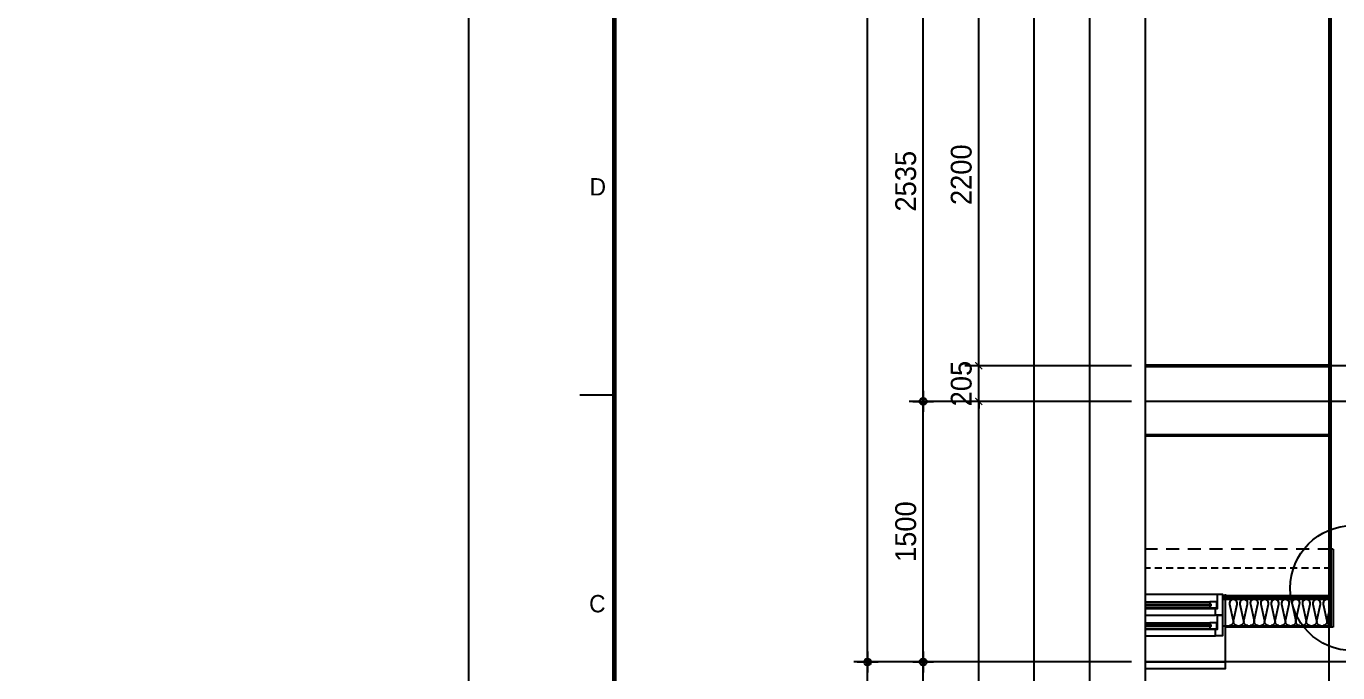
# Model space of a CAD drawing. Header units: millimetres. Extents: x -24416 to 92204, y -190080 to 23760.
# Drawn here: x 47606 to 55160, y -42038 to -38316 of the extents above; entities that cross this region are included whole.
import ezdxf
from ezdxf.enums import TextEntityAlignment as Align
from ezdxf.xclip import XClip

# ---------------------------------------------------------------- set-up
doc = ezdxf.new("R2010")
doc.units = ezdxf.units.MM
doc.header["$LTSCALE"] = 50
doc.header["$XCLIPFRAME"] = 0
for name, pattern in [('AUDIT_D_220706163347-0', [0]), ('CEN', [62, 60, -1, 0, -1]), ('H', [1.3, 0.8, -0.5]), ('HID', [2.5, 1.5, -1]), ('HIDDEN', [2, 1, -1])]:
    doc.linetypes.add(name, pattern=pattern)
doc.layers.get('defpoints').update_dxf_attribs({"color": 139})
for name, color, linetype in [('AA-BORD-FORM', 7, 'Continuous'), ('AA-BORD-TEXT', 3, 'Continuous'), ('AA-XXXX-DIMS', 7, 'Continuous'), ('ARDM', 7, 'Continuous'), ('CEN_CON', 1, 'CEN'), ('CEN_WALL', 12, 'CEN'), ('CONC', 2, 'Continuous'), ('dan1', 7, 'HID'), ('DIM', 7, 'AUDIT_D_220706163347-0'), ('ELE3_CON', 7, 'Continuous'), ('INS', 252, 'Continuous'), ('WAL_DRY', 7, 'Continuous'), ('WIN', 4, 'Continuous'), ('X - 단위세대$0$ETC', 6, 'Continuous'), ('커튼박스', 6, 'Continuous'), ('확장', 8, 'HIDDEN')]:
    doc.layers.add(name, color=color, linetype=linetype)
doc.layers.add('Defpoint', color=135, linetype='Continuous', plot=False)
doc.layers.add('MC', color=135, linetype='Continuous', plot=False)
doc.styles.add('HAUD01', font='Dotum.ttf')
doc.styles.add('맑은고딕', font='malgun.ttf', dxfattribs={"width": 0.9})
doc.dimstyles.new('DIM_40', dxfattribs={"dimscale": 40, "dimtxt": 3, "dimasz": 1, "dimexe": 2, "dimexo": 2, "dimgap": 1, "dimtad": 1, "dimdec": 0, "dimzin": 0, "dimdsep": 46, "dimtxsty": '맑은고딕', "dimblk1": 'DIMDOT', "dimblk2": 'DIMDOT', "dimsah": 1, "dimcen": 0.09, "dimdle": 2, "dimclrd": 7, "dimclre": 7, "dimclrt": 3, "dimadec": 0, "dimazin": 0, "dimtfac": 1, "dimtdec": 0, "dimtix": 1, "dimtmove": 2, "dimatfit": 3, "dimldrblk": 'DIMDOT', "dimfxl": 2, "dimtolj": 1, "dimtzin": 0, "dimarcsym": 0})
doc.dimstyles.new('MCDIM_40', dxfattribs={"dimscale": 40, "dimtxt": 3, "dimasz": 1, "dimexe": 2, "dimexo": 2, "dimgap": 1, "dimtad": 1, "dimdec": 0, "dimzin": 0, "dimdsep": 46, "dimtxsty": '맑은고딕', "dimblk1": 'ARCHTICK', "dimblk2": 'ARCHTICK', "dimsah": 1, "dimcen": 0.09, "dimdle": 2, "dimclrd": 7, "dimclre": 7, "dimclrt": 3, "dimadec": 0, "dimazin": 0, "dimtfac": 1, "dimtdec": 0, "dimtix": 1, "dimtmove": 2, "dimatfit": 3, "dimldrblk": 'ARCHTICK', "dimfxl": 1, "dimtolj": 1, "dimtzin": 0, "dimarcsym": 0})

# ---------------------------------------------------------------- blocks, each defined once
blk = doc.blocks.new('WIN_이중창_1800')
at = {"layer": 'Defpoint'}
for p, q in [((-15, 240), (-15, 0)), ((1785, 240), (1785, 0))]:
    blk.add_line(p, q, dxfattribs=at)
at = {"layer": 'WIN'}
blk.add_line((885, -100), (885, 340), dxfattribs=at)
at = {"layer": 'WIN', "color": 8}
for p, q in [((1742, 240), (28, 240)), ((1697, 237), (905, 237)), ((1730, 158), (40, 158)), ((865, 196), (73, 196)), ((865, 161), (73, 161)), ((1697, 202), (905, 202)), ((1730, 120), (40, 120)), ((865, 76), (73, 76)), ((1697, 117), (905, 117)), ((1697, 82), (905, 82)), ((1730, 38), (40, 38)), ((1730, 0), (40, 0)), ((865, 41), (73, 41))]:
    blk.add_line(p, q, dxfattribs=at)
at = {"layer": 'WIN'}
for points in [[(40, 158), (28, 158), (28, 240), (0, 240), (0, 120), (40, 120), (40, 158)], [(905, 216.5), (905, 202), (865, 202), (865, 237), (905, 237), (905, 222.5)], [(1697, 216.5), (1697, 202), (1737, 202), (1737, 237), (1697, 237), (1697, 222.5)], [(1730, 158), (1742, 158), (1742, 240), (1770, 240), (1770, 120), (1730, 120), (1730, 158)], [(73, 175.5), (73, 161), (33, 161), (33, 196), (73, 196), (73, 181.5)], [(872, 181.5), (872, 175.5), (66, 175.5), (66, 181.5), (872, 181.5)], [(865, 175.5), (865, 161), (905, 161), (905, 196), (865, 196), (865, 181.5)], [(1704, 222.5), (1704, 216.5), (898, 216.5), (898, 222.5), (1704, 222.5)], [(40, 38), (28, 38), (28, 120), (0, 120), (0, 0), (40, 0), (40, 38)], [(73, 55.5), (73, 41), (33, 41), (33, 76), (73, 76), (73, 61.5)], [(905, 96.5), (905, 82), (865, 82), (865, 117), (905, 117), (905, 102.5)], [(865, 55.5), (865, 41), (905, 41), (905, 76), (865, 76), (865, 61.5)], [(1704, 102.5), (1704, 96.5), (898, 96.5), (898, 102.5), (1704, 102.5)], [(1697, 96.5), (1697, 82), (1737, 82), (1737, 117), (1697, 117), (1697, 102.5)], [(1730, 38), (1742, 38), (1742, 120), (1770, 120), (1770, 0), (1730, 0), (1730, 38)], [(872, 61.5), (872, 55.5), (66, 55.5), (66, 61.5), (872, 61.5)]]:
    blk.add_lwpolyline(points, dxfattribs=at)
blk = doc.blocks.new('insul1')
blk.add_lwpolyline([(0, 0, 0.480617), (0.146, 0.183), (0.004, 0.817, -1.249969), (0.296, 0.817), (0.154, 0.183, 0.480617), (0.3, 0, 0.480617)], format="xyb")
blk = doc.blocks.new('U-84A(확장)1')
at = {"layer": 'CEN_CON'}
blk.add_line((0, 0), (15195, 0), dxfattribs=at)
at = {"layer": 'CEN_WALL'}
blk.add_line((0, 1500), (10995, 1500), dxfattribs=at)
at = {"layer": 'CONC'}
for p, q in [((125, 650), (125, 3915)), ((112, 650), (112, 200)), ((112, 650), (125, 650)), ((112, 200), (735, 200)), ((735, 200), (735, 0)), ((0, 0), (735, 0))]:
    blk.add_line(p, q, dxfattribs=at)
at = {"layer": 'dan1'}
blk.add_lwpolyline([(125, 650), (10375, 650), (10375, 2140), (10685, 2140)], dxfattribs=at)
at = {"layer": 'ELE3_CON'}
blk.add_line((2535, 0), (735, 0), dxfattribs=at)
at = {"layer": 'INS'}
for p, q in [((125, 200), (125, 650)), ((125, 360), (750, 360)), ((125, 205), (750, 205))]:
    blk.add_line(p, q, dxfattribs=at)
at = {"layer": 'MC'}
for p, q in [((135, -300), (135, 4265)), ((0, 1705), (10995, 1705))]:
    blk.add_line(p, q, dxfattribs=at)
at = {"layer": 'WAL_DRY'}
for p, q in [((125, 380), (750, 380)), ((125, 370), (750, 370))]:
    blk.add_line(p, q, dxfattribs=at)
at = {"layer": 'X - 단위세대$0$ETC'}
blk.add_lwpolyline([(2535, -40), (2535, 0), (735, 0), (735, -40), (2535, -40)], dxfattribs=at)
at = {"layer": '커튼박스', "linetype": 'H'}
blk.add_line((125, 540), (3145, 540), dxfattribs=at)
at = {"layer": '확장', "ltscale": 0.5, "const_width": 20, "flags": 128}
for points in [[(10685, 1705), (125, 1705)], [(10685, 1305), (125, 1305)]]:
    blk.add_lwpolyline(points, dxfattribs=at)
at = {"layer": 'INS', "xscale": 150.0000000000001, "yscale": 150.0000000000001, "zscale": 150.0000000000001, "row_count": 1, "column_count": 10, "row_spacing": 1.577721810442024e-30, "column_spacing": 60.00000000000003}
blk.add_blockref('insul1', (125, 210), dxfattribs=at)
at = {"layer": 'WIN'}
blk.add_blockref('WIN_이중창_1800', (750, 150), dxfattribs=at)
blk = doc.blocks.new('XR-FORM 청주월명')
at = {"layer": 'AA-BORD-FORM', "color": 2}
blk.add_line((21, 177), (16, 177), dxfattribs=at)
at = {"layer": 'AA-BORD-FORM', "color": 1}
blk.add_lwpolyline([(0, 0), (841, 0), (841, 594), (0, 594)], close=True, dxfattribs=at)
at = {"layer": 'AA-BORD-FORM', "color": 2, "const_width": 0.682}
blk.add_lwpolyline([(21, 17), (21, 577), (821, 577), (821, 17)], close=True, dxfattribs=at)
at = {"layer": 'AA-BORD-TEXT', "color": 7, "style": 'HAUD01'}
for s, p in [('D', (18.61, 207)), ('C', (18.54, 147))]:
    blk.add_text(s, height=2.5, dxfattribs=at).set_placement(p, align=Align.MIDDLE_CENTER)
blk = doc.blocks.new('DIMDOT')
at = {"layer": 'AA-XXXX-DIMS'}
for p, q in [((-1.5, 0), (1.5, 0)), ((0, -1.5), (0, 1.5))]:
    blk.add_line(p, q, dxfattribs=at)
for radius in [0.5, 0.25]:
    blk.add_circle((0, 0), radius, dxfattribs=at)
blk = doc.blocks.new('*D553')
at = {"layer": 'defpoints', "color": 0, "transparency": 16777216}
for p in [(5385.2, -55400.4), (6985.2, -55400.4), (6985.2, -65735.4)]:
    blk.add_point(p, dxfattribs=at)
at = {"layer": 'DIM', "color": 7, "lineweight": -2, "transparency": 16777216}
for p, q in [((6905.2, -55400.4), (5305.2, -55400.4)), ((5385.2, -65695.4), (5385.2, -55440.4)), ((6905.2, -65735.4), (5305.2, -65735.4))]:
    blk.add_line(p, q, dxfattribs=at)
at = {"layer": 'DIM', "color": 7, "lineweight": -2, "transparency": 16777216, "xscale": 40, "yscale": 40, "zscale": 40}
for p, rotation in [((5385.2, -55400.4), 90), ((5385.2, -65735.4), 270)]:
    blk.add_blockref('DIMDOT', p, dxfattribs=dict(at, rotation=rotation))
at = {"layer": 'DIM', "color": 3, "transparency": 16777216, "insert": (5285.1, -60567.9), "char_height": 120, "attachment_point": 5, "rotation": 90, "style": 'HAUD01'}
blk.add_mtext('\\A1;10335', dxfattribs=at)
blk = doc.blocks.new('*D554')
at = {"layer": 'defpoints', "color": 0, "transparency": 16777216}
for p in [(5705.2, -64235.4), (6985.2, -64235.4), (6985.2, -65735.4)]:
    blk.add_point(p, dxfattribs=at)
at = {"layer": 'DIM', "color": 7, "lineweight": -2, "transparency": 16777216}
for p, q in [((6905.2, -64235.4), (5625.2, -64235.4)), ((5705.2, -65695.4), (5705.2, -64275.4)), ((6905.2, -65735.4), (5625.2, -65735.4))]:
    blk.add_line(p, q, dxfattribs=at)
at = {"layer": 'DIM', "color": 7, "lineweight": -2, "transparency": 16777216, "xscale": 40, "yscale": 40, "zscale": 40}
for p, rotation in [((5705.2, -64235.4), 90), ((5705.2, -65735.4), 270)]:
    blk.add_blockref('DIMDOT', p, dxfattribs=dict(at, rotation=rotation))
at = {"layer": 'DIM', "color": 3, "transparency": 16777216, "insert": (5605.1, -64985.4), "char_height": 120, "attachment_point": 5, "rotation": 90, "style": 'HAUD01'}
blk.add_mtext('\\A1;1500', dxfattribs=at)
blk = doc.blocks.new('*D555')
at = {"layer": 'defpoints', "color": 0, "transparency": 16777216}
for p in [(5705.2, -61700.4), (6985.2, -61700.4), (6985.2, -64235.4)]:
    blk.add_point(p, dxfattribs=at)
at = {"layer": 'DIM', "color": 7, "lineweight": -2, "transparency": 16777216}
for p, q in [((6905.2, -61700.4), (5625.2, -61700.4)), ((5705.2, -64195.4), (5705.2, -61740.4)), ((6905.2, -64235.4), (5625.2, -64235.4))]:
    blk.add_line(p, q, dxfattribs=at)
at = {"layer": 'DIM', "color": 7, "lineweight": -2, "transparency": 16777216, "xscale": 40, "yscale": 40, "zscale": 40}
for p, rotation in [((5705.2, -61700.4), 90), ((5705.2, -64235.4), 270)]:
    blk.add_blockref('DIMDOT', p, dxfattribs=dict(at, rotation=rotation))
at = {"layer": 'DIM', "color": 3, "transparency": 16777216, "insert": (5605.1, -62967.9), "char_height": 120, "attachment_point": 5, "rotation": 90, "style": 'HAUD01'}
blk.add_mtext('\\A1;2535', dxfattribs=at)
blk = doc.blocks.new('_ArchTick')
at = {"color": 0, "linetype": 'ByBlock', "const_width": 0.15}
blk.add_lwpolyline([(-0.5, -0.5), (0.5, 0.5)], dxfattribs=at)
blk = doc.blocks.new('*D559')
at = {"layer": 'defpoints', "color": 0, "transparency": 16777216}
for p in [(6025.2, -64030.4), (6985.2, -64030.4), (6985.2, -64235.4)]:
    blk.add_point(p, dxfattribs=at)
at = {"layer": 'DIM', "color": 7, "lineweight": -2, "transparency": 16777216}
for p, q in [((6905.2, -64030.4), (5945.2, -64030.4)), ((6025.2, -64030.4), (6025.2, -63990.4)), ((6025.2, -64235.4), (6025.2, -64030.4)), ((6905.2, -64235.4), (5945.2, -64235.4)), ((6025.2, -64235.4), (6025.2, -64275.4))]:
    blk.add_line(p, q, dxfattribs=at)
at = {"layer": 'DIM', "color": 7, "lineweight": -2, "transparency": 16777216, "xscale": 40, "yscale": 40, "zscale": 40}
for p, rotation in [((6025.2, -64030.4), 270), ((6025.2, -64235.4), 90)]:
    blk.add_blockref('_ArchTick', p, dxfattribs=dict(at, rotation=rotation))
at = {"layer": 'DIM', "color": 3, "transparency": 16777216, "insert": (5925.1, -64132.9), "char_height": 120, "attachment_point": 5, "rotation": 90, "style": 'HAUD01'}
blk.add_mtext('\\A1;205', dxfattribs=at)
blk = doc.blocks.new('*D560')
at = {"layer": 'defpoints', "color": 0, "transparency": 16777216}
for p in [(6025.2, -61830.4), (6985.2, -61830.4), (6985.2, -64030.4)]:
    blk.add_point(p, dxfattribs=at)
at = {"layer": 'DIM', "color": 7, "lineweight": -2, "transparency": 16777216}
for p, q in [((6025.2, -64110.4), (6025.2, -61750.4)), ((6905.2, -61830.4), (5945.2, -61830.4)), ((6905.2, -64030.4), (5945.2, -64030.4))]:
    blk.add_line(p, q, dxfattribs=at)
at = {"layer": 'DIM', "color": 7, "lineweight": -2, "transparency": 16777216, "xscale": 40, "yscale": 40, "zscale": 40}
for p, rotation in [((6025.2, -61830.4), 90), ((6025.2, -64030.4), 270)]:
    blk.add_blockref('_ArchTick', p, dxfattribs=dict(at, rotation=rotation))
at = {"layer": 'DIM', "color": 3, "transparency": 16777216, "insert": (5925.1, -62930.4), "char_height": 120, "attachment_point": 5, "rotation": 90, "style": 'HAUD01'}
blk.add_mtext('\\A1;2200', dxfattribs=at)
blk = doc.blocks.new('A$C45F312F6')
at = {"layer": 'ARDM', "color": 3}
blk.add_circle((55246.5, -65310.4), 360, dxfattribs=at)
blk = doc.blocks.new('DIM-1108')
at = {"layer": 'DIM'}
for base, p1, p2, dimstyle, override, picture, middle in [((5385.2, -55400.4), (6985.2, -65735.4), (6985.2, -55400.4), 'DIM_40', {"dimscale": 40, "dimtxsty": 'HAUD01'}, '*D553', (5285.1, -60567.9)), ((5705.2, -61700.4), (6985.2, -64235.4), (6985.2, -61700.4), 'DIM_40', {"dimscale": 40, "dimtxsty": 'HAUD01'}, '*D555', (5605.1, -62967.9)), ((6025.2, -61830.4), (6985.2, -64030.4), (6985.2, -61830.4), 'MCDIM_40', {"dimtxsty": 'HAUD01'}, '*D560', (5925.1, -62930.4)), ((6025.2, -64030.4), (6985.2, -64235.4), (6985.2, -64030.4), 'MCDIM_40', {"dimtxsty": 'HAUD01'}, '*D559', (5925.1, -64132.9)), ((5705.2, -64235.4), (6985.2, -65735.4), (6985.2, -64235.4), 'DIM_40', {"dimscale": 40, "dimtxsty": 'HAUD01'}, '*D554', (5605.1, -64985.4))]:
    dim = blk.add_linear_dim(base=base, p1=p1, p2=p2, angle=90, dimstyle=dimstyle, override=override, dxfattribs=at)
    dim.commit()
    dim.dimension.update_dxf_attribs({"geometry": picture, "text_midpoint": middle})

msp = doc.modelspace()

# ---------------------------------------------------------------- linework, layer by layer
at = {"layer": 'defpoints'}
for points in [[(72081.5, -43875.4), (52452.3, -43875.4), (52452.3, -26950.4), (72081.5, -26950.4)], [(71761.5, -43555.4), (52772.3, -43555.4), (52772.3, -27270.4), (71761.5, -27270.4)], [(71441.5, -43235.4), (53092.3, -43235.4), (53092.3, -27590.4), (71441.5, -27590.4)], [(71121.5, -42915.4), (53412.3, -42915.4), (53412.3, -27910.4), (71121.5, -27910.4)], [(70801.5, -42595.4), (53732.3, -42595.4), (53732.3, -28230.4), (70801.5, -28230.4)], [(70481.5, -42275.4), (54052.3, -42275.4), (54052.3, -28550.4), (70481.5, -28550.4)]]:
    msp.add_lwpolyline(points, close=True, dxfattribs=at)

# ---------------------------------------------------------------- block references
for name, p in [('DIM-1108', (47067.2, 23760)), ('A$C45F312F6', (0, 23760))]:
    msp.add_blockref(name, p)
at = {"xscale": 40, "yscale": 40, "zscale": 40}
msp.add_blockref('XR-FORM 청주월명', (50153.9, -47520), dxfattribs=at)
ref = msp.add_blockref('U-84A(확장)1', (55246.5, -41975.4), dxfattribs=dict(xscale=-1))
XClip(ref).set_block_clipping_path([(-15235, -300), (1194.1410816024, 13425)])

doc.saveas('drawing.dxf')
